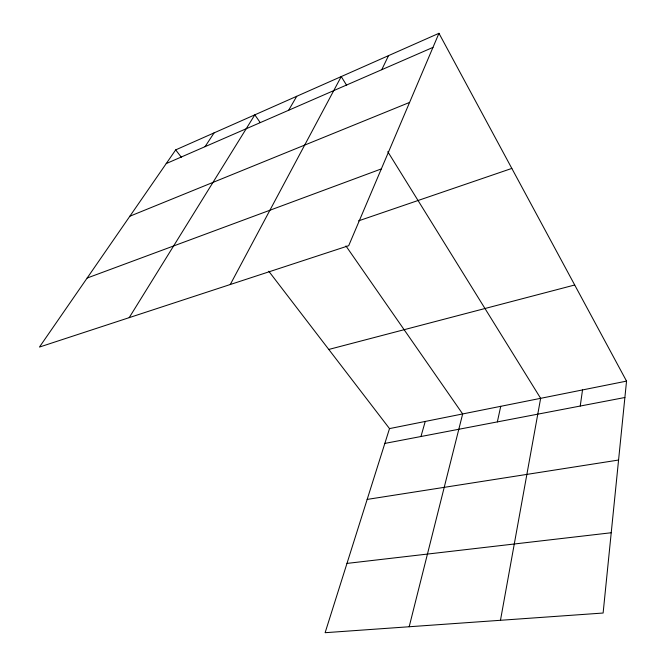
<?xml version="1.0" encoding="UTF-8"?>
<svg xmlns="http://www.w3.org/2000/svg" width="666" height="666" viewBox="0 0 666 666"><rect width="100%" height="100%" fill="white"/><g stroke="black" fill="none" stroke-linecap="round" stroke-linejoin="round"><path stroke-width="1" d="M438.961 33.3L348.693 245.696L39.46 347.061L175.691 149.883L438.961 33.3L626.54 381.119L603.121 613.028L325.116 632.7L389.51 428.604L268.789 271.245M580.236 406.044L582.525 389.935M500.474 620.287L540.642 398.326L387.77 151.665M497.352 421.903L500.732 406.327M409.182 626.748L462.662 413.952L345.937 245.954M420.954 436.513L425.241 421.445M381.751 69.705L388.544 55.619M230.278 284.507L341.233 76.573L346.645 85.306M288.644 110.256L296.745 96.279M129.204 317.64L254.828 114.835L260.14 122.486M205.036 146.678L214.111 132.867M166.217 163.586L432.967 47.394M129.853 216.217L409.582 102.414M87.146 278.038L381.318 168.914M358.516 220.871L511.829 168.423M328.788 349.45L574.7 284.998M389.51 428.604L626.54 381.119M384.831 443.423L624.883 397.502M367.166 499.417L618.564 460.04M346.978 563.411L611.222 532.75M175.691 149.883L181.343 157.259"/></g></svg>
